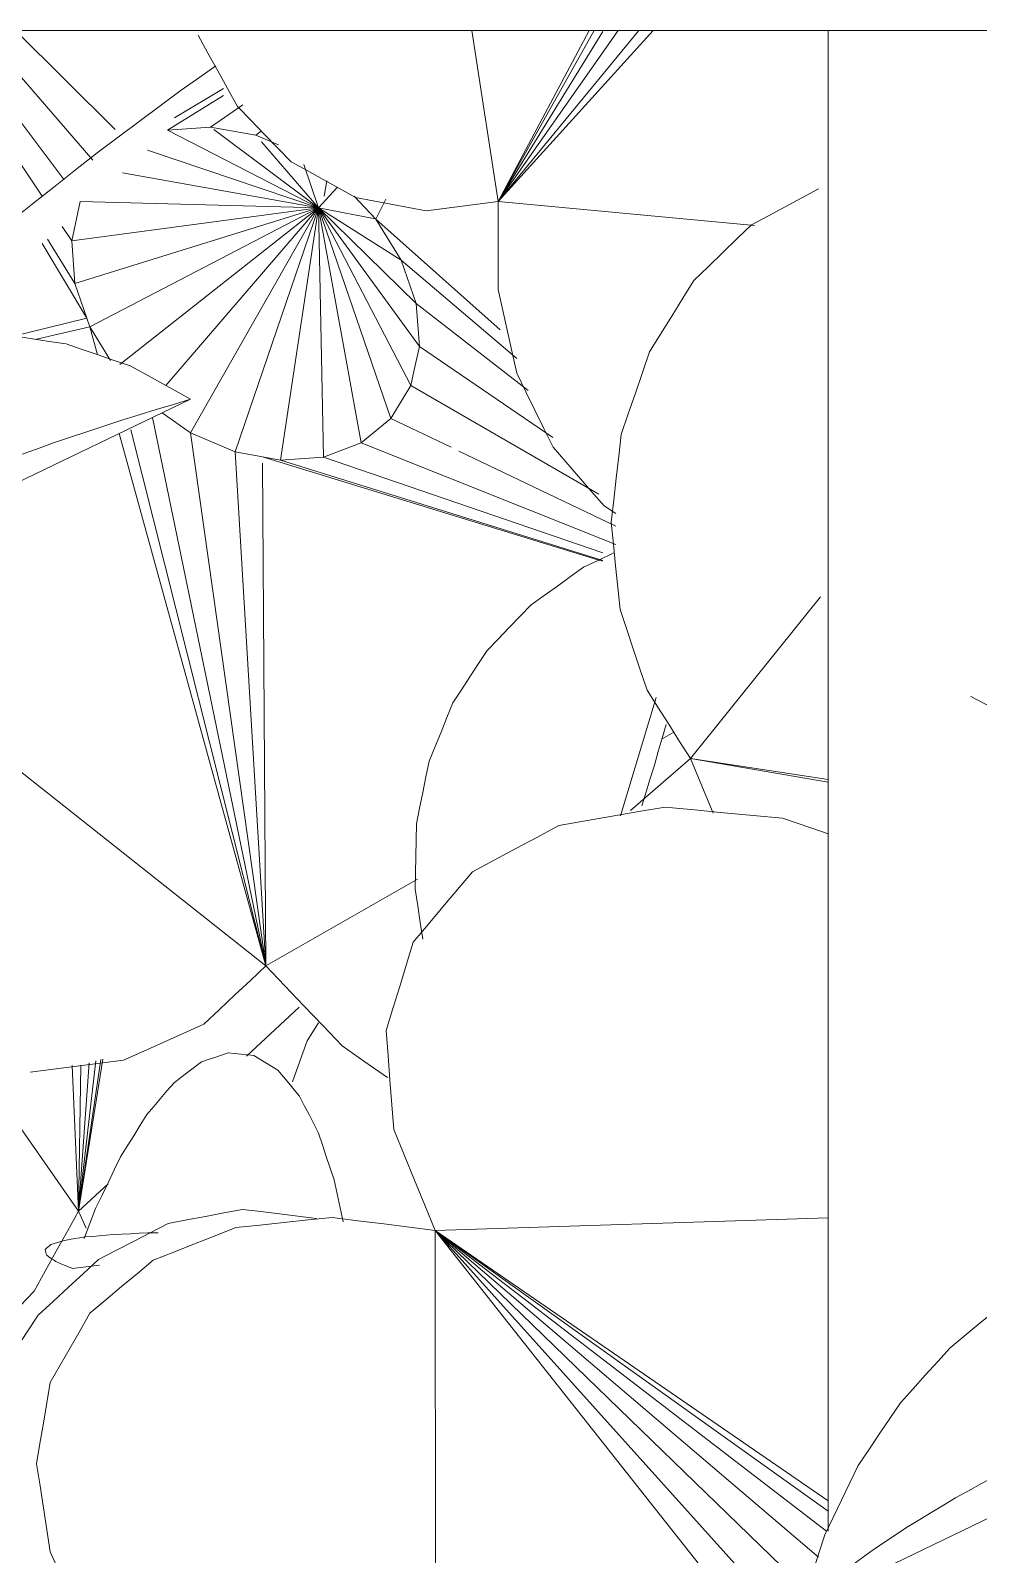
# Model space of a CAD drawing. Header units: metres. Extents: x -18.34 to -13.25, y -25.49 to -16.26.
# Drawn here: x -17.8039 to -17.7517, y -20.9951 to -20.9112 of the extents above; entities that cross this region are included whole.
import ezdxf

# ---------------------------------------------------------------- set-up
doc = ezdxf.new("R2010")
doc.units = ezdxf.units.M
for name, color, linetype, lineweight in [('Importações nas famílias', 7, 'Continuous', 5), ('Quadro estrutural', 7, 'Continuous', 5), ('Vegetação', 7, 'Continuous', 5)]:
    doc.layers.add(name, color=color, linetype=linetype, lineweight=lineweight)

# ---------------------------------------------------------------- blocks, each defined once
blk = doc.blocks.new('Planta_pergolado_12200 - plantas pergolado_skp_Component_17-V2615-Pavimento 02 - Executivo')
at = {"layer": 'Importações nas famílias', "color": 9}
for p, q in [((0.164979, 0.15047), (0.165475, 0.149644)), ((0.165475, 0.149644), (0.164109, 0.148076)), ((0.165072, 0.141712), (0.165475, 0.149644)), ((0.165172, 0.141752), (0.165475, 0.149644)), ((0.165411, 0.141847), (0.165475, 0.149644)), ((0.165475, 0.149644), (0.17153, 0.14269)), ((0.166606, 0.142217), (0.165475, 0.149644)), ((0.166166, 0.142147), (0.165475, 0.149644)), ((0.165754, 0.141983), (0.165475, 0.149644)), ((0.157739, 0.140761), (0.1553, 0.137959)), ((0.186591, 0.138027), (0.186424, 0.137362))]:
    blk.add_line(p, q, dxfattribs=at)
at = {"layer": 'Importações nas famílias', "color": 9, "flags": 128}
for points in [[(0.172849, 0.159301), (0.173666, 0.159437), (0.174483, 0.159574), (0.1753, 0.15971), (0.176117, 0.159846)], [(0.176117, 0.159846), (0.176923, 0.159603), (0.17773, 0.15936), (0.178537, 0.159117), (0.179344, 0.158874)], [(0.169821, 0.157286), (0.170578, 0.15779), (0.171335, 0.158294), (0.172092, 0.158797), (0.172849, 0.159301)], [(0.179344, 0.158874), (0.180072, 0.158273), (0.1808, 0.157671), (0.181528, 0.15707), (0.182256, 0.156468)], [(0.167291, 0.153973), (0.167923, 0.154801), (0.168556, 0.155629), (0.169188, 0.156458), (0.169821, 0.157286)], [(0.182256, 0.156468), (0.182843, 0.15556), (0.18343, 0.154651), (0.184017, 0.153743), (0.184603, 0.152834)], [(0.165475, 0.149644), (0.165929, 0.150726), (0.166383, 0.151808), (0.166837, 0.152891), (0.167291, 0.153973)], [(0.184603, 0.152834), (0.184999, 0.151696), (0.185395, 0.150559), (0.18579, 0.149421), (0.186186, 0.148283)], [(0.186186, 0.148283), (0.186356, 0.147013), (0.186527, 0.145743), (0.186697, 0.144472), (0.186868, 0.143202)], [(0.186868, 0.143202), (0.186798, 0.141909), (0.186729, 0.140615), (0.18666, 0.139321), (0.186591, 0.138027)]]:
    blk.add_lwpolyline(points, dxfattribs=at)
blk = doc.blocks.new('Planta_pergolado_12200 - plantas pergolado_skp_Component_16-V2616-Pavimento 02 - Executivo')
blk.add_blockref('Planta_pergolado_12200 - plantas pergolado_skp_Component_17-V2615-Pavimento 02 - Executivo', (0, 0))
blk = doc.blocks.new('Planta_pergolado_12200 - plantas pergolado_skp_-V2621-Pavimento 02 - Executivo')
blk.add_blockref('Planta_pergolado_12200 - plantas pergolado_skp_Component_16-V2616-Pavimento 02 - Executivo', (0, 0))
blk = doc.blocks.new('Planta_pergolado_12200 - plantas pergolado_skp_-V2622-Pavimento 02 - Executivo')
at = {"rotation": 89.9999999999999}
blk.add_blockref('Planta_pergolado_12200 - plantas pergolado_skp_-V2621-Pavimento 02 - Executivo', (0.696245, 0.01573), dxfattribs=at)
blk = doc.blocks.new('Planta_pergolado_12200 - plantas pergolado_skp_Component_17-V2779-Pavimento 02 - Executivo')
at = {"layer": 'Importações nas famílias', "color": 9}
for p, q in [((0.116019, 0.125565), (0.116445, 0.126045)), ((0.120556, 0.087766), (0.120486, 0.086863)), ((0.120124, 0.08409), (0.120019, 0.083654))]:
    blk.add_line(p, q, dxfattribs=at)
at = {"layer": 'Importações nas famílias', "color": 9, "flags": 128}
for points in [[(0.122978, 0.125449), (0.123033, 0.124655), (0.123098, 0.123717)], [(0.123098, 0.123717), (0.123136, 0.122643), (0.123174, 0.12157), (0.123212, 0.120496), (0.12325, 0.119423)], [(0.12325, 0.119423), (0.123259, 0.118288), (0.123268, 0.117152), (0.123277, 0.116017), (0.123286, 0.114882)], [(0.123286, 0.114882), (0.123265, 0.113762), (0.123244, 0.112643), (0.123224, 0.111523), (0.123203, 0.110403)], [(0.123203, 0.110403), (0.123154, 0.109376), (0.123104, 0.108348), (0.123055, 0.10732), (0.123017, 0.106512)], [(0.120486, 0.086863), (0.120396, 0.08617), (0.120305, 0.085477), (0.120215, 0.084783), (0.120124, 0.08409)]]:
    blk.add_lwpolyline(points, dxfattribs=at)
blk = doc.blocks.new('Planta_pergolado_12200 - plantas pergolado_skp_Component_16-V2780-Pavimento 02 - Executivo')
blk.add_blockref('Planta_pergolado_12200 - plantas pergolado_skp_Component_17-V2779-Pavimento 02 - Executivo', (0, 0))
blk = doc.blocks.new('Planta_pergolado_12200 - plantas pergolado_skp_-V2786-Pavimento 02 - Executivo')
blk.add_blockref('Planta_pergolado_12200 - plantas pergolado_skp_Component_16-V2780-Pavimento 02 - Executivo', (0, 0))
blk = doc.blocks.new('Planta_pergolado_12200 - plantas pergolado_skp_-V2787-Pavimento 02 - Executivo')
at = {"xscale": 1.254472261797389, "yscale": 1.254472261797389, "zscale": 1.254472261797389, "rotation": 44.99999999999149}
blk.add_blockref('Planta_pergolado_12200 - plantas pergolado_skp_-V2786-Pavimento 02 - Executivo', (0.101937, -0.102346), dxfattribs=at)
blk = doc.blocks.new('Planta_pergolado_12200 - plantas pergolado_skp_-V2846-Pavimento 02 - Executivo')
at = {"rotation": 89.9999999999999}
blk.add_blockref('Planta_pergolado_12200 - plantas pergolado_skp_-V2787-Pavimento 02 - Executivo', (0.274037, 0.01573), dxfattribs=at)
blk = doc.blocks.new('Planta_pergolado_12200 - plantas pergolado_skp_Component_17-V2854-Pavimento 02 - Executivo')
at = {"layer": 'Importações nas famílias', "color": 9, "flags": 128}
for points in [[(-0.216323, 0.12119), (-0.215301, 0.121383), (-0.214278, 0.121576), (-0.213256, 0.121769), (-0.212234, 0.121962)], [(-0.212234, 0.121962), (-0.211217, 0.121838), (-0.2102, 0.121714), (-0.209183, 0.121591), (-0.208166, 0.121467)], [(-0.220155, 0.119205), (-0.219197, 0.119701), (-0.218239, 0.120197), (-0.217281, 0.120694), (-0.216323, 0.12119)], [(-0.223469, 0.116141), (-0.222641, 0.116907), (-0.221812, 0.117673), (-0.220984, 0.118439), (-0.220155, 0.119205)], [(-0.226039, 0.112209), (-0.225397, 0.113192), (-0.224754, 0.114175), (-0.224112, 0.115158), (-0.223469, 0.116141)]]:
    blk.add_lwpolyline(points, dxfattribs=at)
blk = doc.blocks.new('Planta_pergolado_12200 - plantas pergolado_skp_Component_16-V2855-Pavimento 02 - Executivo')
blk.add_blockref('Planta_pergolado_12200 - plantas pergolado_skp_Component_17-V2854-Pavimento 02 - Executivo', (0, 0))
blk = doc.blocks.new('Planta_pergolado_12200 - plantas pergolado_skp_-V2892-Pavimento 02 - Executivo')
blk.add_blockref('Planta_pergolado_12200 - plantas pergolado_skp_Component_16-V2855-Pavimento 02 - Executivo', (0, 0))
blk = doc.blocks.new('Planta_pergolado_12200 - plantas pergolado_skp_-V3129-Pavimento 02 - Executivo')
blk.add_blockref('Planta_pergolado_12200 - plantas pergolado_skp_-V2892-Pavimento 02 - Executivo', (0, 0))
blk = doc.blocks.new('Planta_pergolado_12200 - plantas pergolado_skp_Component_12-V2212-Pavimento 02 - Executivo')
at = {"layer": 'Importações nas famílias', "color": 9}
blk.add_line((-0.181522, -0.099991), (-0.145271, -0.117468), dxfattribs=at)
at = {"layer": 'Importações nas famílias', "color": 9, "flags": 128}
for points in [[(-0.180196, -0.104052), (-0.180527, -0.103037), (-0.180859, -0.102021), (-0.181191, -0.101006), (-0.181522, -0.099991)], [(-0.181522, -0.099991), (-0.181115, -0.100354), (-0.180709, -0.100718), (-0.180302, -0.101081), (-0.179895, -0.101444)], [(-0.179895, -0.101444), (-0.1794, -0.101822), (-0.178906, -0.1022), (-0.178411, -0.102578), (-0.177917, -0.102956)], [(-0.177917, -0.102956), (-0.17734, -0.103344), (-0.176764, -0.103731), (-0.176187, -0.104119), (-0.175611, -0.104507)], [(-0.178351, -0.107857), (-0.178812, -0.106905), (-0.179273, -0.105954), (-0.179735, -0.105003), (-0.180196, -0.104052)], [(-0.175611, -0.104507), (-0.174959, -0.104901), (-0.174307, -0.105295), (-0.173655, -0.105689), (-0.173003, -0.106083)], [(-0.173003, -0.106083), (-0.172282, -0.106478), (-0.171562, -0.106874), (-0.170842, -0.107269), (-0.170121, -0.107664)], [(-0.176032, -0.111317), (-0.176612, -0.110452), (-0.177192, -0.109587), (-0.177772, -0.108722), (-0.178351, -0.107857)], [(-0.170121, -0.107664), (-0.16934, -0.108057), (-0.16856, -0.108449), (-0.167779, -0.108842), (-0.166998, -0.109234)], [(-0.166998, -0.109234), (-0.166166, -0.10962), (-0.165333, -0.110005), (-0.164501, -0.11039), (-0.163668, -0.110775)], [(-0.173294, -0.11435), (-0.173978, -0.113592), (-0.174663, -0.112833), (-0.175348, -0.112075), (-0.176032, -0.111317)], [(-0.163668, -0.110775), (-0.162794, -0.111149), (-0.161919, -0.111523), (-0.161044, -0.111897), (-0.160169, -0.11227)], [(-0.160169, -0.11227), (-0.159262, -0.112628), (-0.158354, -0.112986), (-0.157446, -0.113344), (-0.156539, -0.113703)], [(-0.156539, -0.113703), (-0.155609, -0.114041), (-0.154679, -0.114379), (-0.153748, -0.114718), (-0.152818, -0.115056)], [(-0.170199, -0.116886), (-0.170973, -0.116252), (-0.171746, -0.115618), (-0.17252, -0.114984), (-0.173294, -0.11435)], [(-0.152818, -0.115056), (-0.151876, -0.115371), (-0.150933, -0.115686), (-0.149991, -0.116001), (-0.149048, -0.116316)], [(-0.149048, -0.116316), (-0.148104, -0.116604), (-0.14716, -0.116892), (-0.146216, -0.11718), (-0.145271, -0.117468)], [(-0.166822, -0.118866), (-0.167666, -0.118371), (-0.16851, -0.117876), (-0.169355, -0.117381), (-0.170199, -0.116886)], [(-0.145271, -0.117468), (-0.1461, -0.117924), (-0.146929, -0.11838), (-0.147757, -0.118836), (-0.148586, -0.119291)], [(-0.16324, -0.120242), (-0.164136, -0.119898), (-0.165031, -0.119554), (-0.165926, -0.11921), (-0.166822, -0.118866)], [(-0.148586, -0.119291), (-0.149471, -0.119594), (-0.150356, -0.119896), (-0.15124, -0.120199), (-0.152125, -0.120501)], [(-0.159539, -0.120982), (-0.160464, -0.120797), (-0.16139, -0.120612), (-0.162315, -0.120427), (-0.16324, -0.120242)], [(-0.152125, -0.120501), (-0.153045, -0.120643), (-0.153965, -0.120785), (-0.154885, -0.120927), (-0.155805, -0.121069)], [(-0.155805, -0.121069), (-0.156738, -0.121047), (-0.157672, -0.121025), (-0.158605, -0.121004), (-0.159539, -0.120982)]]:
    blk.add_lwpolyline(points, dxfattribs=at)
blk = doc.blocks.new('Planta_pergolado_12200 - plantas pergolado_skp_Component_12-V2193-Pavimento 02 - Executivo')
at = {"layer": 'Importações nas famílias', "color": 9}
blk.add_line((-0.191439, -0.143614), (-0.189474, -0.150136), dxfattribs=at)
at = {"layer": 'Importações nas famílias', "color": 9, "flags": 128}
for points in [[(-0.202731, -0.139592), (-0.202592, -0.138675), (-0.202453, -0.137757), (-0.202314, -0.136839)], [(-0.20266, -0.14319), (-0.202678, -0.142291), (-0.202696, -0.141391), (-0.202713, -0.140492), (-0.202731, -0.139592)], [(-0.201964, -0.146631), (-0.202138, -0.145771), (-0.202312, -0.144911), (-0.202486, -0.14405), (-0.20266, -0.14319)], [(-0.190263, -0.144177), (-0.190064, -0.144818), (-0.189817, -0.145615), (-0.189569, -0.146412)], [(-0.200659, -0.149834), (-0.200985, -0.149034), (-0.201311, -0.148233), (-0.201638, -0.147432), (-0.201964, -0.146631)], [(-0.189569, -0.146412), (-0.189353, -0.147155), (-0.189136, -0.147898), (-0.18892, -0.148641)], [(-0.198775, -0.152725), (-0.199246, -0.152002), (-0.199717, -0.15128), (-0.200188, -0.150557), (-0.200659, -0.149834)], [(-0.196357, -0.155234), (-0.196962, -0.154607), (-0.197566, -0.15398), (-0.19817, -0.153352), (-0.198775, -0.152725)], [(-0.193462, -0.157305), (-0.194186, -0.156787), (-0.194909, -0.15627), (-0.195633, -0.155752), (-0.196357, -0.155234)], [(-0.191809, -0.158096), (-0.192635, -0.1577), (-0.193462, -0.157305)]]:
    blk.add_lwpolyline(points, dxfattribs=at)
blk = doc.blocks.new('Planta_pergolado_12200 - plantas pergolado_skp_Component_17-V3133-Pavimento 02 - Executivo')
at = {"layer": 'Importações nas famílias', "color": 9}
for p, q in [((-0.199612, 0.186846), (-0.198165, 0.177435)), ((-0.198165, 0.177435), (-0.192891, 0.186846)), ((-0.191556, 0.186846), (-0.198165, 0.177435)), ((-0.190432, 0.186846), (-0.198165, 0.177435)), ((-0.189633, 0.186846), (-0.198165, 0.177435)), ((-0.198165, 0.177435), (-0.193152, 0.186846)), ((-0.192405, 0.186791), (-0.198165, 0.177435)), ((-0.184054, 0.176117), (-0.198165, 0.177435)), ((-0.191683, 0.160264), (-0.192336, 0.16068))]:
    blk.add_line(p, q, dxfattribs=at)
at = {"layer": 'Importações nas famílias', "color": 9, "flags": 128}
for points in [[(-0.212515, 0.182667), (-0.213056, 0.183647), (-0.213597, 0.184626), (-0.214138, 0.185606), (-0.21468, 0.186585)], [(-0.209561, 0.179624), (-0.210299, 0.180384), (-0.211038, 0.181145), (-0.211776, 0.181906), (-0.212515, 0.182667)], [(-0.20602, 0.177662), (-0.206905, 0.178152), (-0.20779, 0.178643), (-0.208676, 0.179133), (-0.209561, 0.179624)], [(-0.202133, 0.176915), (-0.203105, 0.177102), (-0.204076, 0.177288), (-0.205048, 0.177475), (-0.20602, 0.177662)], [(-0.198165, 0.177435), (-0.199157, 0.177305), (-0.200149, 0.177175), (-0.201141, 0.177045), (-0.202133, 0.176915)], [(-0.198164, 0.17259), (-0.198164, 0.173801), (-0.198164, 0.175012), (-0.198165, 0.176224), (-0.198165, 0.177435)], [(-0.197134, 0.167979), (-0.197392, 0.169132), (-0.197649, 0.170285), (-0.197906, 0.171437), (-0.198164, 0.17259)], [(-0.195147, 0.163917), (-0.195644, 0.164933), (-0.19614, 0.165948), (-0.196637, 0.166964), (-0.197134, 0.167979)], [(-0.192336, 0.16068), (-0.193039, 0.161489), (-0.193741, 0.162298), (-0.194444, 0.163108), (-0.195147, 0.163917)]]:
    blk.add_lwpolyline(points, dxfattribs=at)
blk = doc.blocks.new('Planta_pergolado_12200 - plantas pergolado_skp_Component_16-V3134-Pavimento 02 - Executivo')
blk.add_blockref('Planta_pergolado_12200 - plantas pergolado_skp_Component_17-V3133-Pavimento 02 - Executivo', (0, 0))
at = {"extrusion": (0, 0, -1), "zscale": -1, "rotation": 180}
for name, p in [('Planta_pergolado_12200 - plantas pergolado_skp_Component_12-V2212-Pavimento 02 - Executivo', (0.069821, 0.04909)), ('Planta_pergolado_12200 - plantas pergolado_skp_Component_12-V2193-Pavimento 02 - Executivo', (0, 0))]:
    blk.add_blockref(name, p, dxfattribs=at)
blk = doc.blocks.new('Planta_pergolado_12200 - plantas pergolado_skp_Component_12-V2201-Pavimento 02 - Executivo')
at = {"layer": 'Importações nas famílias', "color": 9, "flags": 128}
for points in [[(-0.23953, -0.106488), (-0.239963, -0.106262), (-0.240396, -0.106036)], [(-0.237936, -0.106767), (-0.238335, -0.106697), (-0.238733, -0.106628), (-0.239132, -0.106558), (-0.23953, -0.106488)], [(-0.236517, -0.106415), (-0.236871, -0.106503), (-0.237226, -0.106591), (-0.237581, -0.106679), (-0.237936, -0.106767)], [(-0.23591, -0.105927), (-0.236213, -0.106171), (-0.236517, -0.106415)]]:
    blk.add_lwpolyline(points, dxfattribs=at)
blk = doc.blocks.new('Planta_pergolado_12200 - plantas pergolado_skp_Component_17-V2202-Pavimento 02 - Executivo')
at = {"layer": 'Importações nas famílias', "color": 9}
blk.add_line((-0.208667, -0.131247), (-0.208043, -0.13223), dxfattribs=at)
at = {"layer": 'Importações nas famílias', "color": 9, "flags": 128}
blk.add_lwpolyline([(-0.209475, -0.12898), (-0.209071, -0.130113), (-0.208667, -0.131247)], dxfattribs=at)
blk = doc.blocks.new('Planta_pergolado_12200 - plantas pergolado_skp_Component_16-V3139-Pavimento 02 - Executivo')
at = {"extrusion": (0, 0, -1), "zscale": -1, "rotation": 180}
for name in ['Planta_pergolado_12200 - plantas pergolado_skp_Component_17-V2202-Pavimento 02 - Executivo', 'Planta_pergolado_12200 - plantas pergolado_skp_Component_12-V2201-Pavimento 02 - Executivo']:
    blk.add_blockref(name, (0, 0), dxfattribs=at)
blk = doc.blocks.new('Planta_pergolado_12200 - plantas pergolado_skp_Component_12-V2209-Pavimento 02 - Executivo')
at = {"layer": 'Importações nas famílias', "color": 9}
for p, q in [((-0.221585, -0.118705), (-0.220099, -0.118883)), ((-0.217446, -0.120668), (-0.21688, -0.120677))]:
    blk.add_line(p, q, dxfattribs=at)
at = {"layer": 'Importações nas famílias', "color": 9, "flags": 128}
for points in [[(-0.222503, -0.119088), (-0.22263, -0.119176), (-0.222757, -0.119263), (-0.222884, -0.119351), (-0.22301, -0.119439)], [(-0.221585, -0.118705), (-0.221815, -0.1188), (-0.222044, -0.118896), (-0.222273, -0.118992), (-0.222503, -0.119088)], [(-0.22301, -0.119439), (-0.223033, -0.119517), (-0.223056, -0.119596), (-0.223079, -0.119674), (-0.223102, -0.119753)], [(-0.223102, -0.119753), (-0.223021, -0.119821), (-0.222939, -0.11989), (-0.222858, -0.119958), (-0.222777, -0.120027)], [(-0.222777, -0.120027), (-0.222592, -0.120085), (-0.222407, -0.120142), (-0.222223, -0.1202), (-0.222038, -0.120258)], [(-0.222038, -0.120258), (-0.221752, -0.120304), (-0.221466, -0.12035), (-0.22118, -0.120397), (-0.220894, -0.120443)], [(-0.22032, -0.122004), (-0.220636, -0.121179), (-0.220951, -0.120359)], [(-0.220894, -0.120443), (-0.22051, -0.120477), (-0.220126, -0.120511), (-0.219742, -0.120546), (-0.219358, -0.12058)], [(-0.219358, -0.12058), (-0.21888, -0.120602), (-0.218402, -0.120624), (-0.217924, -0.120646), (-0.217446, -0.120668)], [(-0.206694, -0.121282), (-0.206859, -0.122049), (-0.207025, -0.122816), (-0.207191, -0.123583)], [(-0.218946, -0.124851), (-0.219289, -0.124139), (-0.219633, -0.123427), (-0.219977, -0.122715), (-0.22032, -0.122004)], [(-0.207191, -0.123583), (-0.207406, -0.124227), (-0.207622, -0.124872), (-0.207837, -0.125516), (-0.208052, -0.126161)], [(-0.217494, -0.12718), (-0.217857, -0.126598), (-0.21822, -0.126015), (-0.218583, -0.125433), (-0.218946, -0.124851)], [(-0.208052, -0.126161), (-0.208312, -0.126668), (-0.208572, -0.127176), (-0.208832, -0.127683), (-0.209092, -0.12819)], [(-0.215999, -0.128935), (-0.216373, -0.128496), (-0.216747, -0.128058), (-0.21712, -0.127619), (-0.217494, -0.12718)], [(-0.209092, -0.12819), (-0.209391, -0.128548), (-0.209689, -0.128906), (-0.209987, -0.129264), (-0.210286, -0.129622)], [(-0.214496, -0.130077), (-0.214872, -0.129791), (-0.215247, -0.129506), (-0.215623, -0.129221), (-0.215999, -0.128935)], [(-0.210286, -0.129622), (-0.210616, -0.129823), (-0.210946, -0.130023), (-0.211275, -0.130224), (-0.211605, -0.130424)], [(-0.21302, -0.130577), (-0.213389, -0.130452), (-0.213758, -0.130327), (-0.214127, -0.130202), (-0.214496, -0.130077)], [(-0.211605, -0.130424), (-0.211959, -0.130462), (-0.212313, -0.130501), (-0.212666, -0.130539), (-0.21302, -0.130577)]]:
    blk.add_lwpolyline(points, dxfattribs=at)
blk = doc.blocks.new('Planta_pergolado_12200 - plantas pergolado_skp_Component_17-V3142-Pavimento 02 - Executivo')
at = {"layer": 'Importações nas famílias', "color": 9}
for p, q in [((-0.180424, 0.155684), (-0.187581, 0.146773)), ((-0.187581, 0.146773), (-0.186336, 0.143777)), ((-0.18, 0.145467), (-0.187581, 0.146773)), ((-0.187581, 0.146773), (-0.18, 0.145624))]:
    blk.add_line(p, q, dxfattribs=at)
at = {"layer": 'Importações nas famílias', "color": 9, "flags": 128}
for points in [[(-0.184219, 0.176156), (-0.183298, 0.176652), (-0.182377, 0.177147), (-0.181455, 0.177643), (-0.180534, 0.178138)], [(-0.187393, 0.173093), (-0.186599, 0.173859), (-0.185806, 0.174624), (-0.185012, 0.17539), (-0.184219, 0.176156)], [(-0.18984, 0.169157), (-0.189228, 0.170141), (-0.188616, 0.171125), (-0.188005, 0.172109), (-0.187393, 0.173093)], [(-0.191393, 0.164618), (-0.191004, 0.165753), (-0.190616, 0.166887), (-0.190228, 0.168022), (-0.18984, 0.169157)], [(-0.191946, 0.159783), (-0.191807, 0.160992), (-0.191669, 0.162201), (-0.191531, 0.163409), (-0.191393, 0.164618)], [(-0.191461, 0.154984), (-0.191582, 0.156184), (-0.191703, 0.157384), (-0.191824, 0.158583), (-0.191946, 0.159783)], [(-0.189972, 0.150546), (-0.190345, 0.151656), (-0.190717, 0.152765), (-0.191089, 0.153874), (-0.191461, 0.154984)], [(-0.187581, 0.146773), (-0.188179, 0.147716), (-0.188776, 0.148659), (-0.189374, 0.149603), (-0.189972, 0.150546)], [(-0.190875, 0.143911), (-0.190052, 0.144626), (-0.189228, 0.145342), (-0.188404, 0.146057), (-0.187581, 0.146773)]]:
    blk.add_lwpolyline(points, dxfattribs=at)
blk = doc.blocks.new('Planta_pergolado_12200 - plantas pergolado_skp_Component_16-V3143-Pavimento 02 - Executivo')
blk.add_blockref('Planta_pergolado_12200 - plantas pergolado_skp_Component_17-V3142-Pavimento 02 - Executivo', (0, 0))
at = {"extrusion": (0, 0, -1), "zscale": -1, "rotation": 180}
blk.add_blockref('Planta_pergolado_12200 - plantas pergolado_skp_Component_12-V2209-Pavimento 02 - Executivo', (0, 0), dxfattribs=at)
blk = doc.blocks.new('Planta_pergolado_12200 - plantas pergolado_skp_Component_12-V3144-Pavimento 02 - Executivo')
at = {"layer": 'Importações nas famílias', "color": 9}
for p, q in [((-0.161354, 0.158216), (-0.161709, 0.158304)), ((-0.164974, 0.147816), (-0.157984, 0.14429))]:
    blk.add_line(p, q, dxfattribs=at)
at = {"layer": 'Importações nas famílias', "color": 9, "flags": 128}
for points in [[(-0.160142, 0.15724), (-0.160445, 0.157484), (-0.160748, 0.157728), (-0.161051, 0.157972), (-0.161354, 0.158216)], [(-0.159165, 0.155664), (-0.15941, 0.156058), (-0.159654, 0.156452), (-0.159898, 0.156846), (-0.160142, 0.15724)], [(-0.158448, 0.153525), (-0.158627, 0.15406), (-0.158807, 0.154595), (-0.158986, 0.15513), (-0.159165, 0.155664)], [(-0.158006, 0.150873), (-0.158117, 0.151536), (-0.158227, 0.152199), (-0.158337, 0.152862), (-0.158448, 0.153525)], [(-0.172168, 0.150209), (-0.17191, 0.15007), (-0.171652, 0.149931), (-0.171394, 0.149791)], [(-0.15785, 0.147771), (-0.157889, 0.148546), (-0.157928, 0.149322), (-0.157967, 0.150098), (-0.158006, 0.150873)], [(-0.171394, 0.149791), (-0.171042, 0.149623), (-0.17069, 0.149454), (-0.170338, 0.149286), (-0.169986, 0.149117)], [(-0.169986, 0.149117), (-0.169543, 0.148921), (-0.169101, 0.148725), (-0.168659, 0.148529), (-0.168217, 0.148333)], [(-0.168217, 0.148333), (-0.167689, 0.148112), (-0.167162, 0.147891), (-0.166634, 0.147669), (-0.166107, 0.147448)], [(-0.157984, 0.14429), (-0.157951, 0.14516), (-0.157917, 0.14603), (-0.157884, 0.1469), (-0.15785, 0.147771)], [(-0.166107, 0.147448), (-0.1655, 0.147204), (-0.164893, 0.14696), (-0.164287, 0.146716), (-0.16368, 0.146472)], [(-0.16368, 0.146472), (-0.163, 0.146207), (-0.162321, 0.145943), (-0.161642, 0.145679), (-0.160962, 0.145415)], [(-0.160962, 0.145415), (-0.160218, 0.145134), (-0.159473, 0.144852), (-0.158729, 0.144571), (-0.157984, 0.14429)]]:
    blk.add_lwpolyline(points, dxfattribs=at)
blk = doc.blocks.new('Planta_pergolado_12200 - plantas pergolado_skp_Component_16-V3146-Pavimento 02 - Executivo')
blk.add_blockref('Planta_pergolado_12200 - plantas pergolado_skp_Component_12-V3144-Pavimento 02 - Executivo', (0, 0))
at = {"extrusion": (0, 0, -1), "zscale": -1, "rotation": 180}
blk.add_blockref('Planta_pergolado_12200 - plantas pergolado_skp_Component_12-V2212-Pavimento 02 - Executivo', (0, 0), dxfattribs=at)
blk = doc.blocks.new('Planta_pergolado_12200 - plantas pergolado_skp_Component_17-V3163-Pavimento 02 - Executivo')
at = {"layer": 'Importações nas famílias', "color": 9}
for p, q in [((-0.223264, 0.177723), (-0.229345, 0.186846)), ((-0.222052, 0.178623), (-0.228214, 0.186846)), ((-0.220479, 0.179718), (-0.22664, 0.186846)), ((-0.219247, 0.181397), (-0.224721, 0.186846)), ((-0.216356, 0.181363), (-0.213284, 0.183262)), ((-0.213284, 0.183646), (-0.21598, 0.182039)), ((-0.213993, 0.181532), (-0.212222, 0.182755)), ((-0.213993, 0.181532), (-0.216356, 0.181363)), ((-0.20806, 0.17708), (-0.216356, 0.181363)), ((-0.211498, 0.181076), (-0.213993, 0.181532)), ((-0.20806, 0.17708), (-0.213813, 0.181397)), ((-0.211196, 0.181328), (-0.211498, 0.181076)), ((-0.210262, 0.180548), (-0.211498, 0.181076)), ((-0.20806, 0.17708), (-0.211196, 0.180725)), ((-0.20806, 0.17708), (-0.21746, 0.180254)), ((-0.20806, 0.17708), (-0.218834, 0.179018)), ((-0.20806, 0.17708), (-0.208854, 0.179463)), ((-0.207021, 0.178207), (-0.20806, 0.17708)), ((-0.221631, 0.175274), (-0.221158, 0.177429)), ((-0.20806, 0.17708), (-0.221631, 0.175274)), ((-0.20806, 0.17708), (-0.221452, 0.17292)), ((-0.20806, 0.17708), (-0.221158, 0.177429)), ((-0.20806, 0.17708), (-0.220634, 0.170529)), ((-0.20806, 0.17708), (-0.218983, 0.168459)), ((-0.20806, 0.17708), (-0.216455, 0.167308)), ((-0.20806, 0.17708), (-0.215092, 0.164705)), ((-0.20806, 0.17708), (-0.212636, 0.163655)), ((-0.210141, 0.163199), (-0.20806, 0.17708)), ((-0.20806, 0.17708), (-0.202682, 0.171811)), ((-0.202503, 0.169457), (-0.20806, 0.17708)), ((-0.20806, 0.17708), (-0.207778, 0.163368)), ((-0.20806, 0.17708), (-0.202977, 0.167302)), ((-0.204069, 0.165492), (-0.20806, 0.17708)), ((-0.20806, 0.17708), (-0.2035, 0.174202)), ((-0.20806, 0.17708), (-0.204933, 0.176474)), ((-0.205707, 0.16415), (-0.20806, 0.17708)), ((-0.206097, 0.177723), (-0.204902, 0.176468)), ((-0.204902, 0.176468), (-0.204349, 0.17757)), ((-0.204902, 0.176468), (-0.2035, 0.174202)), ((-0.204902, 0.176468), (-0.19806, 0.170377)), ((-0.221452, 0.17292), (-0.222956, 0.17536)), ((-0.221631, 0.175274), (-0.222156, 0.176062)), ((-0.220798, 0.17101), (-0.223261, 0.175124)), ((-0.221452, 0.17292), (-0.221631, 0.175274)), ((-0.2035, 0.174202), (-0.202682, 0.171811)), ((-0.197132, 0.168799), (-0.2035, 0.174202)), ((-0.220798, 0.17101), (-0.221452, 0.17292)), ((-0.202682, 0.171811), (-0.202503, 0.169457)), ((-0.196514, 0.167023), (-0.202682, 0.171811)), ((-0.225058, 0.169958), (-0.220798, 0.17101)), ((-0.220634, 0.170529), (-0.223651, 0.169842)), ((-0.220634, 0.170529), (-0.220798, 0.17101)), ((-0.219492, 0.168684), (-0.220634, 0.170529)), ((-0.220209, 0.168987), (-0.220634, 0.170529)), ((-0.202503, 0.169457), (-0.202787, 0.168165)), ((-0.195157, 0.164452), (-0.202503, 0.169457)), ((-0.202787, 0.168165), (-0.202977, 0.167302)), ((-0.202977, 0.167302), (-0.204069, 0.165492)), ((-0.192617, 0.161322), (-0.202977, 0.167302)), ((-0.217191, 0.165547), (-0.210946, 0.135363)), ((-0.215092, 0.164705), (-0.216663, 0.165802)), ((-0.204069, 0.165492), (-0.205707, 0.16415)), ((-0.200757, 0.163905), (-0.204069, 0.165492)), ((-0.210946, 0.135363), (-0.219019, 0.164666)), ((-0.210946, 0.135363), (-0.218377, 0.164868)), ((-0.212636, 0.163655), (-0.215092, 0.164705)), ((-0.215092, 0.164705), (-0.210946, 0.135363)), ((-0.21114, 0.163382), (-0.212636, 0.163655)), ((-0.212636, 0.163655), (-0.210946, 0.135363)), ((-0.205707, 0.16415), (-0.207778, 0.163368)), ((-0.191695, 0.158558), (-0.205707, 0.16415)), ((-0.191688, 0.159558), (-0.200322, 0.163696)), ((-0.210141, 0.163199), (-0.21114, 0.163382)), ((-0.192448, 0.157639), (-0.21114, 0.163382)), ((-0.211138, 0.163031), (-0.210946, 0.135363)), ((-0.207778, 0.163368), (-0.210141, 0.163199)), ((-0.192405, 0.157679), (-0.210141, 0.163199)), ((-0.192405, 0.158097), (-0.207778, 0.163368)), ((-0.236599, 0.155684), (-0.210946, 0.135363)), ((-0.188497, 0.148219), (-0.189136, 0.147853)), ((-0.202612, 0.140136), (-0.210946, 0.135363))]:
    blk.add_line(p, q, dxfattribs=at)
at = {"layer": 'Importações nas famílias', "color": 9, "flags": 128}
for points in [[(-0.210946, 0.135363), (-0.211798, 0.134563), (-0.21265, 0.133762), (-0.213502, 0.132962), (-0.214353, 0.132161)], [(-0.206754, 0.130958), (-0.207802, 0.132059), (-0.20885, 0.13316), (-0.209898, 0.134262), (-0.210946, 0.135363)], [(-0.214353, 0.132161), (-0.215459, 0.131662), (-0.216565, 0.131164), (-0.217671, 0.130665), (-0.218777, 0.130166)], [(-0.20426, 0.129215), (-0.205507, 0.130087), (-0.206754, 0.130958)], [(-0.218777, 0.130166), (-0.220062, 0.130003), (-0.221346, 0.129841), (-0.222631, 0.129678), (-0.223916, 0.129515)]]:
    blk.add_lwpolyline(points, dxfattribs=at)
blk = doc.blocks.new('Planta_pergolado_12200 - plantas pergolado_skp_Component_16-V3164-Pavimento 02 - Executivo')
blk.add_blockref('Planta_pergolado_12200 - plantas pergolado_skp_Component_17-V3163-Pavimento 02 - Executivo', (0, 0))
blk = doc.blocks.new('Planta_pergolado_12200 - plantas pergolado_skp_-V3168-Pavimento 02 - Executivo')
blk.add_blockref('Planta_pergolado_12200 - plantas pergolado_skp_Component_16-V3164-Pavimento 02 - Executivo', (0, 0))
blk = doc.blocks.new('Planta_pergolado_12200 - plantas pergolado_skp_-V3169-Pavimento 02 - Executivo')
for name in ['Planta_pergolado_12200 - plantas pergolado_skp_-V3168-Pavimento 02 - Executivo', 'Planta_pergolado_12200 - plantas pergolado_skp_Component_16-V3134-Pavimento 02 - Executivo', 'Planta_pergolado_12200 - plantas pergolado_skp_Component_16-V3146-Pavimento 02 - Executivo', 'Planta_pergolado_12200 - plantas pergolado_skp_Component_16-V3143-Pavimento 02 - Executivo', 'Planta_pergolado_12200 - plantas pergolado_skp_Component_16-V3139-Pavimento 02 - Executivo']:
    blk.add_blockref(name, (0, 0))
blk = doc.blocks.new('Planta_pergolado_12200 - plantas pergolado_skp_Component_17-V3311-Pavimento 02 - Executivo')
at = {"layer": 'Importações nas famílias', "color": 9}
for p, q in [((-0.18, 0.121492), (-0.201624, 0.1208)), ((-0.180096, 0.10426), (-0.201624, 0.1208)), ((-0.201624, 0.1208), (-0.180538, 0.102817)), ((-0.201624, 0.1208), (-0.181191, 0.100993)), ((-0.18, 0.105345), (-0.201624, 0.1208)), ((-0.201624, 0.1208), (-0.18, 0.105922)), ((-0.201609, 0.09133), (-0.201624, 0.1208)), ((-0.182804, 0.096985), (-0.201624, 0.1208)), ((-0.181693, 0.098637), (-0.201624, 0.1208)), ((-0.181356, 0.098882), (-0.180016, 0.099854)), ((-0.180625, 0.100445), (-0.180016, 0.099854)), ((-0.181693, 0.098637), (-0.182804, 0.096985)), ((-0.181356, 0.098882), (-0.181693, 0.098637)), ((-0.181693, 0.098637), (-0.18, 0.094531)), ((-0.182804, 0.096985), (-0.19307, 0.090333)), ((-0.182804, 0.096985), (-0.183274, 0.095012)), ((-0.18, 0.09218), (-0.182804, 0.096985)), ((-0.192083, 0.090106), (-0.183274, 0.095012)), ((-0.18, 0.090785), (-0.183274, 0.095012)), ((-0.183274, 0.095012), (-0.183071, 0.092852)), ((-0.190522, 0.089616), (-0.183071, 0.092852)), ((-0.18, 0.089802), (-0.183071, 0.092852)), ((-0.183071, 0.092852), (-0.182207, 0.090652)), ((-0.188295, 0.088816), (-0.182207, 0.090652)), ((-0.182207, 0.090652), (-0.18, 0.088998)), ((-0.182207, 0.090652), (-0.181329, 0.0894)), ((-0.181329, 0.0894), (-0.180743, 0.088563)), ((-0.185609, 0.087686), (-0.180743, 0.088563)), ((-0.18, 0.088189), (-0.180743, 0.088563)), ((-0.180743, 0.088563), (-0.18, 0.087869)), ((-0.182914, 0.086377), (-0.18, 0.086623)), ((-0.180993, 0.085183), (-0.18, 0.085201)), ((-0.192405, 0.080193), (-0.18, 0.07398))]:
    blk.add_line(p, q, dxfattribs=at)
at = {"layer": 'Importações nas famílias', "color": 9, "flags": 128}
for points in [[(-0.188969, 0.144105), (-0.190431, 0.143852), (-0.191894, 0.1436), (-0.193357, 0.143347), (-0.194819, 0.143094)], [(-0.182527, 0.143487), (-0.184138, 0.143642), (-0.185748, 0.143796), (-0.187358, 0.14395), (-0.188969, 0.144105)], [(-0.18, 0.142632), (-0.180907, 0.142939), (-0.182527, 0.143487)], [(-0.194819, 0.143094), (-0.196009, 0.142456), (-0.197199, 0.141818), (-0.198389, 0.14118), (-0.199579, 0.140542)], [(-0.199579, 0.140542), (-0.200394, 0.139574), (-0.20121, 0.138605), (-0.202025, 0.137636), (-0.202841, 0.136667)], [(-0.202841, 0.136667), (-0.203212, 0.13545), (-0.203584, 0.134233), (-0.203955, 0.133016), (-0.204327, 0.131799)], [(-0.204327, 0.131799), (-0.204222, 0.130438), (-0.204118, 0.129077), (-0.204014, 0.127716), (-0.203909, 0.126355)], [(-0.203909, 0.126355), (-0.203338, 0.124967), (-0.202767, 0.123578), (-0.202195, 0.122189), (-0.201624, 0.1208)], [(-0.212597, 0.120962), (-0.213734, 0.120514), (-0.21487, 0.120065), (-0.216006, 0.119616), (-0.217142, 0.119168)], [(-0.207305, 0.121519), (-0.208628, 0.12138), (-0.209951, 0.121241), (-0.211274, 0.121102), (-0.212597, 0.120962)], [(-0.201624, 0.1208), (-0.203044, 0.12098), (-0.204464, 0.12116), (-0.205884, 0.121339), (-0.207305, 0.121519)], [(-0.217142, 0.119168), (-0.218014, 0.11844), (-0.218885, 0.117713), (-0.219757, 0.116985), (-0.220628, 0.116258)], [(-0.220628, 0.116258), (-0.221176, 0.115301), (-0.221724, 0.114344), (-0.222271, 0.113388), (-0.222819, 0.112431)], [(-0.222819, 0.112431), (-0.223005, 0.11131), (-0.223192, 0.110189), (-0.223378, 0.109069), (-0.223564, 0.107948)], [(-0.223564, 0.107948), (-0.223377, 0.106739), (-0.223189, 0.105531), (-0.223002, 0.104322), (-0.222814, 0.103114)], [(-0.222814, 0.103114), (-0.222266, 0.1019), (-0.221717, 0.100686), (-0.221168, 0.099472), (-0.220619, 0.098259)], [(-0.220619, 0.098259), (-0.219747, 0.097122), (-0.218874, 0.095986), (-0.218002, 0.094849), (-0.217129, 0.093713)], [(-0.217129, 0.093713), (-0.215993, 0.092731), (-0.214856, 0.09175), (-0.213719, 0.090768), (-0.212582, 0.089786)], [(-0.212582, 0.089786), (-0.211258, 0.089027), (-0.211196, 0.088991)], [(-0.202127, 0.082614), (-0.202388, 0.08152), (-0.202648, 0.080426)], [(-0.202648, 0.080426), (-0.202535, 0.079229), (-0.202422, 0.078031), (-0.202309, 0.076834), (-0.202196, 0.075637)], [(-0.202196, 0.075637), (-0.201717, 0.074417), (-0.201239, 0.073198), (-0.20076, 0.071978), (-0.200281, 0.070759)], [(-0.200281, 0.070759), (-0.199469, 0.0696), (-0.198658, 0.068442), (-0.197846, 0.067284), (-0.197315, 0.066526)]]:
    blk.add_lwpolyline(points, dxfattribs=at)
blk = doc.blocks.new('Planta_pergolado_12200 - plantas pergolado_skp_Component_16-V3312-Pavimento 02 - Executivo')
blk.add_blockref('Planta_pergolado_12200 - plantas pergolado_skp_Component_17-V3311-Pavimento 02 - Executivo', (0, 0))
blk = doc.blocks.new('Planta_pergolado_12200 - plantas pergolado_skp_-V3327-Pavimento 02 - Executivo')
blk.add_blockref('Planta_pergolado_12200 - plantas pergolado_skp_Component_16-V3312-Pavimento 02 - Executivo', (0, 0))
blk = doc.blocks.new('Planta_pergolado_12200 - plantas pergolado_skp_-V3328-Pavimento 02 - Executivo')
blk.add_blockref('Planta_pergolado_12200 - plantas pergolado_skp_-V3327-Pavimento 02 - Executivo', (0, 0))
blk = doc.blocks.new('Planta_pergolado_12200 - plantas pergolado_skp_-V3374-Pavimento 02 - Executivo')
for name in ['Planta_pergolado_12200 - plantas pergolado_skp_-V3169-Pavimento 02 - Executivo', 'Planta_pergolado_12200 - plantas pergolado_skp_-V3328-Pavimento 02 - Executivo']:
    blk.add_blockref(name, (0, 0))
blk = doc.blocks.new('Planta_pergolado_12200 - Planta_pergolado_12200-3075656-Pavimento 02 - Executivo')
for name in ['Planta_pergolado_12200 - plantas pergolado_skp_-V3374-Pavimento 02 - Executivo', 'Planta_pergolado_12200 - plantas pergolado_skp_-V3129-Pavimento 02 - Executivo']:
    blk.add_blockref(name, (0, 0))
at = {"extrusion": (0, 0, -1), "xscale": 1.068436298615139, "yscale": 1.068436298615139, "zscale": 1.068436298615139, "rotation": 276.200000000004}
blk.add_blockref('Planta_pergolado_12200 - plantas pergolado_skp_-V2846-Pavimento 02 - Executivo', (0.073046, 0.337289), dxfattribs=at)
at = {"xscale": 1.068436298615139, "yscale": 1.068436298615139, "zscale": 1.068436298615139, "rotation": 83.79999999999607}
blk.add_blockref('Planta_pergolado_12200 - plantas pergolado_skp_-V2622-Pavimento 02 - Executivo', (-0.091864, -0.479646), dxfattribs=at)
blk = doc.blocks.new('Tram - Tram-3151188-Pavimento 02 - Executivo')
at = {"layer": 'Quadro estrutural'}
blk.add_line((2.5, -0.05), (0, -0.05), dxfattribs=at)
blk = doc.blocks.new('Tram - Tram-V4297-Pavimento 02 - Executivo')
at = {"layer": 'Quadro estrutural'}
blk.add_line((3.422123, -0.05), (3.339537, -0.05), dxfattribs=at)

msp = doc.modelspace()

# ---------------------------------------------------------------- block references
at = {"layer": 'Quadro estrutural', "rotation": 270}
msp.add_blockref('Tram - Tram-V4297-Pavimento 02 - Executivo', (-17.71, -17.571707), dxfattribs=at)
at = {"layer": 'Quadro estrutural'}
msp.add_blockref('Tram - Tram-3151188-Pavimento 02 - Executivo', (-18.21, -20.861243), dxfattribs=at)
at = {"layer": 'Vegetação', "color": 9}
msp.add_blockref('Planta_pergolado_12200 - Planta_pergolado_12200-3075656-Pavimento 02 - Executivo', (-17.58, -21.09809), dxfattribs=at)

doc.saveas('drawing.dxf')
